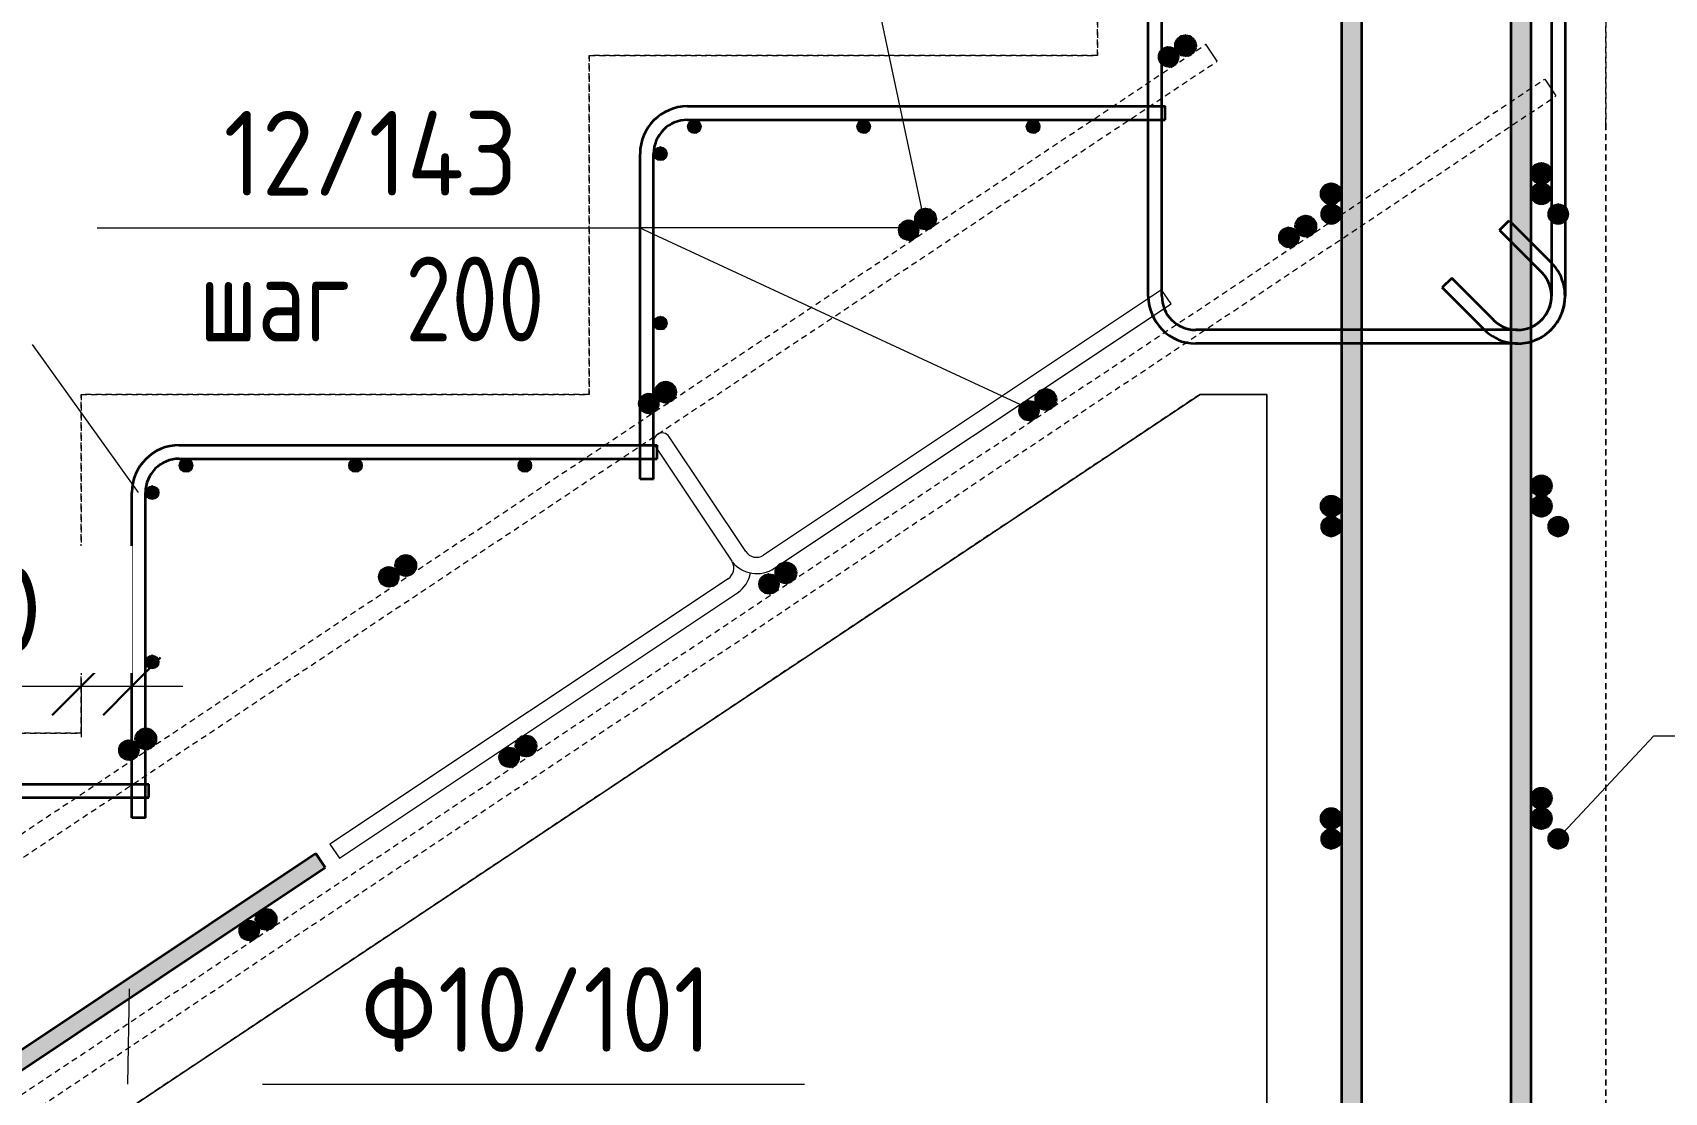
# Model space of a CAD drawing. Header units: millimetres. Extents: x 38156 to 72532, y -3741 to 33881.
# Drawn here: x 51622 to 52585, y -2082 to -1457 of the extents above; entities that cross this region are included whole.
import ezdxf

# ---------------------------------------------------------------- set-up
doc = ezdxf.new("R2010")
doc.units = ezdxf.units.MM
doc.linetypes.add('01 Штриховая _4 мм_', pattern=[6, 3.5, -2.5])
for name, color, linetype, lineweight in [('AA_Dim', 7, 'Continuous', 9), ('AA_Dim-20', 7, 'Continuous', 9), ('AA_Linii', 7, 'Continuous', 9), ('AA_Oformlenie', 7, 'Continuous', 9), ('AA_Vinoska', 7, 'Continuous', 9), ('AF_Element', 7, 'Continuous', 20), ('AF_Element_Опалубка', 253, 'Continuous', 20), ('AF_Perekritie', 7, 'Continuous', 20), ('AF_Perekritie_Опалубка', 253, 'Continuous', 20), ('AF_Stena_Опалубка', 253, 'Continuous', 20), ('KR_Armatura', 7, 'Continuous', 20), ('KR_Armatura_Tonkie', 7, 'Continuous', 20)]:
    doc.layers.add(name, color=color, linetype=linetype, lineweight=lineweight)
doc.styles.add('ISOCPEUR_2', font='isocpeur.ttf', dxfattribs={"width": 0.9, "height": 50})
doc.styles.add('ISOCPEUR_3', font='isocpeur.ttf', dxfattribs={"width": 0.8, "height": 50})
doc.dimstyles.new('01_Точн_3_знака__непрозр__З_С_', dxfattribs={"dimscale": 304.8, "dimtxt": 49.799059, "dimasz": 0.111549, "dimexe": 0.098425, "dimexo": 0.065617, "dimgap": 0.016404, "dimtad": 1, "dimdec": 3, "dimrnd": 0.001, "dimdsep": 46, "dimtxsty": 'ISOCPEUR_2', "dimblk1": 'OBLIQUE', "dimblk2": 'OBLIQUE', "dimsah": 1, "dimcen": 0.09, "dimdle": 0.098425, "dimazin": 0, "dimtfac": 1, "dimtdec": 4, "dimtix": 1, "dimtmove": 1, "dimatfit": 3, "dimfxl": 1, "dimtvp": 1, "dimtfill": 1, "dimtolj": 1, "dimtzin": 0, "dimlwd": 18, "dimlwe": 18, "dimarcsym": 2})

# ---------------------------------------------------------------- blocks, each defined once
blk = doc.blocks.new('Лестница - Лестница-3665204-Разрез 1 Арм')
at = {"layer": 'AF_Perekritie', "linetype": '01 Штриховая _4 мм_'}
for p, q in [((44340.06, -1470), (44340.06, -1270)), ((44340.06, -1270), (44340.06, -1470)), ((44640.06, -1270), (44640.06, -1510.37)), ((44640.06, -1510.37), (44640.06, -1270)), ((44040.06, -1670), (44040.06, -1470)), ((44040.06, -1470), (44340.06, -1470)), ((44340.06, -1470), (44040.06, -1470)), ((44040.06, -1470), (44040.06, -1670)), ((44400.62, -1670), (42840.06, -2710.37)), ((42840.06, -2710.37), (44400.62, -1670)), ((43740.06, -1870), (43740.06, -1670)), ((43740.06, -1670), (44040.06, -1670)), ((44040.06, -1670), (43740.06, -1670)), ((43740.06, -1670), (43740.06, -1870)), ((44440.06, -1670), (44400.62, -1670)), ((44400.62, -1670), (44440.06, -1670)), ((43440.06, -1870), (43740.06, -1870)), ((43740.06, -1870), (43440.06, -1870))]:
    blk.add_line(p, q, dxfattribs=at)
blk = doc.blocks.new('351_Ряд стержней П переменный шаг _НесАрм_РабПлоск_ - Тип 1-3779410-Разрез 1 Арм')
at = {"layer": 'KR_Armatura_Tonkie', "lineweight": 35}
h = blk.add_hatch(color=256, dxfattribs=at)
h.paths.add_polyline_path([(44484.06, -2914), (44496.06, -2914), (44495.86, -2772.01), (44484.06, -2772.24), (44484.06, -2908.59)])
h.paths.add_polyline_path([(44484.95, -2763.99), (44496.06, -2763.76), (44495.86, -1308), (44484.06, -1308), (44484.27, -2763.99), (44484.87, -2763.99)])
h = blk.add_hatch(color=256, dxfattribs=at)
h.paths.add_polyline_path([(44585.91, -2914), (44590.05, -2913.89), (44590.05, -2804), (44588.62, -2794.91), (44585.76, -2788.01), (44584.06, -2785.79), (44584.27, -2914), (44585.82, -2914)])
h.paths.add_polyline_path([(44596.06, -2792.07), (44595.86, -1308), (44584.06, -1308), (44584.27, -2774.1), (44586.39, -2775.75), (44592.71, -2783.99), (44595.87, -2791.62)])
for p, q in [((44484.06, -1308), (44484.06, -2914)), ((44484.06, -1308), (44484.06, -2914)), ((44484.06, -1308), (44484.06, -2914)), ((44496.06, -2914), (44496.06, -1308)), ((44496.06, -2914), (44496.06, -1308)), ((44496.06, -2914), (44496.06, -1308)), ((44584.06, -1308), (44584.06, -2914)), ((44584.06, -1308), (44584.06, -2914)), ((44584.06, -1308), (44584.06, -2914)), ((44596.06, -2914), (44596.06, -1308)), ((44596.06, -2914), (44596.06, -1308)), ((44596.06, -2914), (44596.06, -1308))]:
    blk.add_line(p, q, dxfattribs=at)
blk = doc.blocks.new('Песок ср крупн - Песок ср крупн-3745068-Разрез 1 Арм')
at = {"layer": 'AF_Element'}
for p, q in [((42840.06, -2710.37), (44400.62, -1670)), ((44400.62, -1670), (42840.06, -2710.37)), ((44400.62, -1670), (44440.06, -1670)), ((44440.06, -1670), (44400.62, -1670)), ((44440.06, -1670), (44440.06, -2720)), ((44440.06, -2720), (44440.06, -1670))]:
    blk.add_line(p, q, dxfattribs=at)
blk = doc.blocks.new('261_Лягушка _НесАрм_РабПлоск_ - 10 А240-3758482-Разрез 1 Арм')
at = {"layer": 'KR_Armatura_Tonkie', "lineweight": 35}
for points in [[(43649.17, -2106.06), (43884.13, -1949.22), (43878.68, -1941.04), (43643.72, -2097.88), (43649.08, -2105.92)], [(43586.63, -2043.8), (43594.95, -2038.25), (43587.16, -2026.87), (43585.29, -2025.88), (43584.83, -2025.72), (43583.54, -2025.63), (43581.48, -2026.27), (43580.9, -2026.62), (43579.98, -2027.5), (43579.11, -2029.18), (43578.92, -2030.24), (43578.96, -2031.38), (43579.33, -2032.64), (43579.7, -2033.4), (43586.57, -2043.7)], [(43624.91, -2101.21), (43633.23, -2095.66), (43594.81, -2038.34), (43586.63, -2043.8), (43624.84, -2101.11)], [(43642.86, -2108.67), (43649.08, -2105.92), (43643.63, -2097.74), (43638, -2098.86), (43633.08, -2095.76), (43625.05, -2101.35), (43630.14, -2106.21), (43636.03, -2108.66), (43642.27, -2108.67)], [(43628.37, -2119.93), (43633.21, -2115.11), (43635.83, -2108.57), (43629.73, -2106.04), (43624.91, -2101.21), (43626.02, -2106.84), (43622.92, -2111.75), (43628.28, -2119.79)], [(43393.32, -2276.63), (43628.28, -2119.79), (43622.83, -2111.61), (43387.87, -2268.45), (43393.22, -2276.49)]]:
    blk.add_hatch(color=256, dxfattribs=at).paths.add_polyline_path(points)
for p, q in [((43878.68, -1941.04), (43643.63, -2097.74)), ((43884.23, -1949.36), (43878.68, -1941.04)), ((43878.68, -1941.04), (43884.23, -1949.36)), ((43649.17, -2106.06), (43884.23, -1949.36)), ((43633.23, -2095.66), (43594.95, -2038.25)), ((43633.23, -2095.66), (43594.95, -2038.25)), ((43586.63, -2043.8), (43624.91, -2101.21)), ((43586.63, -2043.8), (43624.91, -2101.21)), ((43622.83, -2111.61), (43387.77, -2268.31)), ((43393.32, -2276.63), (43628.37, -2119.93)), ((43387.77, -2268.31), (43393.32, -2276.63)), ((43393.32, -2276.63), (43387.77, -2268.31))]:
    blk.add_line(p, q, dxfattribs=at)
at = {"layer": 'KR_Armatura_Tonkie', "lineweight": 35, "flags": 128}
for points in [[(43579.7, -2033.4), (43579.08, -2029.14), (43582, -2025.98), (43586.3, -2026.26), (43588.02, -2027.85)], [(43588.02, -2027.85), (43588.63, -2032.11), (43585.71, -2035.27), (43581.42, -2034.99), (43579.7, -2033.4)], [(43594.95, -2038.25), (43591.25, -2032.7), (43588.7, -2028.87), (43588.02, -2027.85)], [(43588.02, -2027.85), (43589.09, -2029.45), (43591.96, -2033.77), (43594.95, -2038.25)], [(43579.7, -2033.4), (43580.77, -2035), (43583.64, -2039.31), (43586.63, -2043.8)], [(43586.63, -2043.8), (43582.93, -2038.25), (43580.38, -2034.41), (43579.7, -2033.4)], [(43628.37, -2119.93), (43633.96, -2113.87), (43636.16, -2105.93), (43634.47, -2097.86), (43633.23, -2095.66)], [(43643.63, -2097.74), (43638.43, -2098.93), (43633.76, -2096.37), (43633.23, -2095.66)], [(43624.91, -2101.21), (43626.09, -2106.4), (43623.53, -2111.07), (43622.83, -2111.61)], [(43624.91, -2101.21), (43630.96, -2106.8), (43638.91, -2108.99), (43646.98, -2107.31), (43649.17, -2106.06)]]:
    blk.add_lwpolyline(points, dxfattribs=at)
blk = doc.blocks.new('ЭУ_Лягушка вид_1 - 10мм-3768376-Разрез 1 Арм')
at = {"layer": 'AA_Oformlenie'}
for p, q in [((44377.91, -1608.22), (44142.86, -1764.92)), ((44383.46, -1616.54), (44377.91, -1608.22)), ((44148.4, -1773.24), (44383.46, -1616.54)), ((44132.46, -1762.84), (44087.25, -1695.03)), ((44078.93, -1700.58), (44124.14, -1768.39)), ((44122.06, -1778.79), (43887, -1935.49)), ((43892.55, -1943.81), (44127.6, -1787.11)), ((43887, -1935.49), (43892.55, -1943.81))]:
    blk.add_line(p, q, dxfattribs=at)
for centre, radius, start, end in [((44083.09, -1697.8), 5, 33.69007, 213.69007), ((44117.9, -1772.55), 7.5, 303.69007, 29.78866), ((44138.95, -1757.09), 18.69, 218.90489, 303.69007), ((44138.7, -1758.68), 7.5, 213.69007, 303.69007), ((44117.9, -1772.55), 17.5, 303.69007, 350.66562)]:
    blk.add_arc(centre, radius, start, end, dxfattribs=at)
blk = doc.blocks.new('042_М_Арматуры - Диам длина поз _ Комментарий-2260297-Разрез 1 Арм')
at = {"layer": 'AA_Vinoska'}
blk.add_line((38724.46, -948.06), (39044.46, -948.06), dxfattribs=at)
blk = doc.blocks.new('DIMBLOCK8-Разрез 1 Арм')
at = {"layer": 'AA_Dim-20', "lineweight": 30}
for p, q in [((51650.14, -1842.29), (51667.14, -1825.29)), ((51680.14, -1842.29), (51697.14, -1825.29)), ((51650.14, -1842.29), (51633.14, -1859.29)), ((51680.14, -1842.29), (51663.14, -1859.29))]:
    blk.add_line(p, q, dxfattribs=at)
at = {"layer": 'AA_Dim-20', "lineweight": 18}
for p, q in [((51650.14, -1838.25), (51650.14, -1872.29)), ((51650.14, -1842.29), (51650.14, -1838.25)), ((51680.14, -1838.25), (51680.14, -1872.29)), ((51680.14, -1842.29), (51680.14, -1838.25)), ((51459.86, -1842.29), (51653.2, -1842.29)), ((51620.14, -1842.29), (51710.14, -1842.29)), ((51653.2, -1842.29), (51665.14, -1842.29))]:
    blk.add_line(p, q, dxfattribs=at)
at = {"layer": 'AA_Dim-20', "color": 0, "lineweight": 18, "insert": (51459.86, -1771.96), "char_height": 50, "width": 208.0068, "attachment_point": 1, "line_spacing_factor": 1.149209, "style": 'ISOCPEUR_2', "bg_fill": 3, "box_fill_scale": 1.25, "bg_fill_color": 256, "bg_fill_true_color": 13158600, "bg_fill_transparency": 0}
blk.add_mtext('з.с. 30', dxfattribs=at)
blk = doc.blocks.new('_Oblique')
at = {"color": 0, "linetype": 'ByBlock', "lineweight": -2}
blk.add_line((-0.5, -0.5), (0.5, 0.5), dxfattribs=at)

msp = doc.modelspace()

# ---------------------------------------------------------------- hatches: boundary and pattern name
at = {"layer": 'KR_Armatura'}
h = msp.add_hatch(color=256, dxfattribs=at)
edge = h.paths.add_edge_path()
edge.add_arc((52292.1152, -1470.8579), 6, 0, 360)
for points in [[(52292.5013, -1476.8455), (52297.4936, -1473.5173), (52297.1075, -1467.5297), (52291.729, -1464.8703), (52286.7367, -1468.1985), (52287.1229, -1474.1861)], [(52013.3715, -1515.8042), (52016.1354, -1512), (52013.3715, -1508.1958), (52008.8993, -1509.6489), (52008.8993, -1514.3511)], [(52113.3715, -1515.8042), (52116.1354, -1512), (52113.3715, -1508.1958), (52108.8993, -1509.6489), (52108.8993, -1514.3511)], [(52213.3715, -1515.8042), (52216.1354, -1512), (52213.3715, -1508.1958), (52208.8993, -1509.6489), (52208.8993, -1514.3511)], [(51989.7843, -1531.2361), (51994.4865, -1531.2361), (51995.9396, -1526.7639), (51992.1354, -1524), (51988.3312, -1526.7639)], [(52388.1354, -1569.6029), (52393.3316, -1566.6029), (52393.3316, -1560.6029), (52388.1354, -1557.6029), (52382.9393, -1560.6029), (52382.9393, -1566.6029), (52383.2407, -1566.777)], [(52522.1354, -1569.6029), (52527.3316, -1566.6029), (52527.3316, -1560.6029), (52522.1354, -1557.6029), (52516.9393, -1560.6029), (52516.9393, -1566.6029)], [(52139.0712, -1579.1322), (52144.0636, -1575.804), (52143.6774, -1569.8164), (52138.2989, -1567.1571), (52133.3066, -1570.4853), (52133.6928, -1576.4728)], [(52363.5029, -1583.3479), (52368.4953, -1580.0197), (52368.1091, -1574.0321), (52362.7306, -1571.3728), (52357.7383, -1574.701), (52358.1245, -1580.6885)], [(51989.7843, -1631.2361), (51994.4865, -1631.2361), (51995.9396, -1626.7639), (51992.1354, -1624), (51988.3312, -1626.7639)], [(51985.6412, -1681.4189), (51990.6335, -1678.0907), (51990.2473, -1672.1031), (51984.8689, -1669.4438), (51979.8766, -1672.772), (51980.2627, -1678.7595)], [(52210.0729, -1685.6346), (52215.0652, -1682.3064), (52214.679, -1676.3189), (52209.3006, -1673.6595), (52204.3083, -1676.9877), (52204.6944, -1682.9753)], [(51713.3715, -1715.8042), (51716.1354, -1712), (51713.3715, -1708.1958), (51708.8993, -1709.6489), (51708.8993, -1714.3511)], [(51813.3715, -1715.8042), (51816.1354, -1712), (51813.3715, -1708.1958), (51808.8993, -1709.6489), (51808.8993, -1714.3511)], [(51913.3715, -1715.8042), (51916.1354, -1712), (51913.3715, -1708.1958), (51908.8993, -1709.6489), (51908.8993, -1714.3511)], [(51689.7843, -1731.2361), (51694.4865, -1731.2361), (51695.9396, -1726.7639), (51692.1354, -1724), (51688.3312, -1726.7639)], [(52388.1354, -1754.0024), (52393.3316, -1751.0024), (52393.3316, -1745.0024), (52388.1354, -1742.0024), (52382.9393, -1745.0024), (52382.9393, -1751.0024), (52383.2407, -1751.1765)], [(52522.1354, -1754.0024), (52527.3316, -1751.0024), (52527.3316, -1745.0024), (52522.1354, -1742.0024), (52516.9393, -1745.0024), (52516.9393, -1751.0024)], [(51832.2111, -1783.7056), (51837.2034, -1780.3774), (51836.8172, -1774.3899), (51831.4388, -1771.7305), (51826.4465, -1775.0587), (51826.8326, -1781.0463)], [(52056.6428, -1787.9213), (52061.6351, -1784.5931), (52061.2489, -1778.6056), (52055.8705, -1775.9462), (52050.8782, -1779.2744), (52051.2643, -1785.262)], [(51689.7843, -1831.2361), (51694.4865, -1831.2361), (51695.9396, -1826.7639), (51692.1354, -1824), (51688.3312, -1826.7639)], [(51678.781, -1885.9923), (51683.7733, -1882.6641), (51683.3872, -1876.6766), (51678.0087, -1874.0172), (51673.0164, -1877.3454), (51673.4026, -1883.333)], [(51903.2127, -1890.2081), (51908.205, -1886.8799), (51907.8189, -1880.8923), (51902.4404, -1878.2329), (51897.4481, -1881.5611), (51897.8343, -1887.5487)], [(52388.1354, -1938.402), (52393.3316, -1935.402), (52393.3316, -1929.402), (52388.1354, -1926.402), (52382.9393, -1929.402), (52382.9393, -1935.402), (52383.2407, -1935.576)], [(52522.1354, -1938.402), (52527.3316, -1935.402), (52527.3316, -1929.402), (52522.1354, -1926.402), (52516.9393, -1929.402), (52516.9393, -1935.402)], [(51749.7827, -1992.4948), (51754.775, -1989.1666), (51754.3888, -1983.179), (51749.0103, -1980.5196), (51744.018, -1983.8478), (51744.4042, -1989.8354)]]:
    msp.add_hatch(color=256, dxfattribs=at).paths.add_polyline_path(points)
h = msp.add_hatch(color=256, dxfattribs=at)
edge = h.paths.add_edge_path()
edge.add_arc((52012.1354, -1512), 4, 0, 360)
h = msp.add_hatch(color=256, dxfattribs=at)
edge = h.paths.add_edge_path()
edge.add_arc((52112.1354, -1512), 4, 0, 360)
h = msp.add_hatch(color=256, dxfattribs=at)
edge = h.paths.add_edge_path()
edge.add_arc((52212.1354, -1512), 4, 0, 360)
h = msp.add_hatch(color=256, dxfattribs=at)
edge = h.paths.add_edge_path()
edge.add_arc((51992.1354, -1528), 4, 0, 360)
h = msp.add_hatch(color=256, dxfattribs=at)
edge = h.paths.add_edge_path()
edge.add_arc((52388.1354, -1563.6029), 6, 0, 360)
h = msp.add_hatch(color=256, dxfattribs=at)
edge = h.paths.add_edge_path()
edge.add_arc((52522.1354, -1563.6029), 6, 0, 360)
h = msp.add_hatch(color=256, dxfattribs=at)
edge = h.paths.add_edge_path()
edge.add_arc((52138.6851, -1573.1446), 6, 0, 360)
h = msp.add_hatch(color=256, dxfattribs=at)
edge = h.paths.add_edge_path()
edge.add_arc((52363.1168, -1577.3603), 6, 0, 360)
h = msp.add_hatch(color=256, dxfattribs=at)
edge = h.paths.add_edge_path()
edge.add_arc((51992.1354, -1628), 4, 0, 360)
h = msp.add_hatch(color=256, dxfattribs=at)
edge = h.paths.add_edge_path()
edge.add_arc((51985.255, -1675.4313), 6, 0, 360)
h = msp.add_hatch(color=256, dxfattribs=at)
edge = h.paths.add_edge_path()
edge.add_arc((52209.6867, -1679.6471), 6, 0, 360)
h = msp.add_hatch(color=256, dxfattribs=at)
edge = h.paths.add_edge_path()
edge.add_arc((51712.1354, -1712), 4, 0, 360)
h = msp.add_hatch(color=256, dxfattribs=at)
edge = h.paths.add_edge_path()
edge.add_arc((51812.1354, -1712), 4, 0, 360)
h = msp.add_hatch(color=256, dxfattribs=at)
edge = h.paths.add_edge_path()
edge.add_arc((51912.1354, -1712), 4, 0, 360)
h = msp.add_hatch(color=256, dxfattribs=at)
edge = h.paths.add_edge_path()
edge.add_arc((51692.1354, -1728), 4, 0, 360)
h = msp.add_hatch(color=256, dxfattribs=at)
edge = h.paths.add_edge_path()
edge.add_arc((52388.1354, -1748.0024), 6, 0, 360)
h = msp.add_hatch(color=256, dxfattribs=at)
edge = h.paths.add_edge_path()
edge.add_arc((52522.1354, -1748.0024), 6, 0, 360)
h = msp.add_hatch(color=256, dxfattribs=at)
edge = h.paths.add_edge_path()
edge.add_arc((51831.8249, -1777.7181), 6, 0, 360)
h = msp.add_hatch(color=256, dxfattribs=at)
edge = h.paths.add_edge_path()
edge.add_arc((52056.2566, -1781.9338), 6, 0, 360)
h = msp.add_hatch(color=256, dxfattribs=at)
edge = h.paths.add_edge_path()
edge.add_arc((51692.1354, -1828), 4, 0, 360)
h = msp.add_hatch(color=256, dxfattribs=at)
edge = h.paths.add_edge_path()
edge.add_arc((51678.3949, -1880.0048), 6, 0, 360)
h = msp.add_hatch(color=256, dxfattribs=at)
edge = h.paths.add_edge_path()
edge.add_arc((51902.8266, -1884.2205), 6, 0, 360)
h = msp.add_hatch(color=256, dxfattribs=at)
edge = h.paths.add_edge_path()
edge.add_arc((52388.1354, -1932.402), 6, 0, 360)
h = msp.add_hatch(color=256, dxfattribs=at)
edge = h.paths.add_edge_path()
edge.add_arc((52522.1354, -1932.402), 6, 0, 360)
h = msp.add_hatch(color=256, dxfattribs=at)
edge = h.paths.add_edge_path()
edge.add_arc((51749.3965, -1986.5072), 6, 0, 360)
at = {"layer": 'KR_Armatura_Tonkie', "lineweight": 35}
h = msp.add_hatch(color=256, dxfattribs=at)
edge = h.paths.add_edge_path()
edge.add_arc((52302.0998, -1464.2015), 6, 0, 360)
for points in [[(52302.4859, -1470.1891), (52307.4782, -1466.8609), (52307.0921, -1460.8733), (52301.7136, -1458.2139), (52296.7213, -1461.5421), (52297.1075, -1467.5297)], [(52512.1354, -1545.6), (52517.3316, -1542.6), (52517.3316, -1536.6), (52512.1354, -1533.6), (52506.9393, -1536.6), (52506.9393, -1542.6), (52508.5053, -1543.5042)], [(52388.1354, -1557.6), (52393.3316, -1554.6), (52393.3316, -1548.6), (52388.1354, -1545.6), (52382.9393, -1548.6), (52382.9393, -1554.6), (52383.2407, -1554.774)], [(52512.1354, -1557.6), (52517.3316, -1554.6), (52517.3316, -1548.6), (52512.1354, -1545.6), (52506.9393, -1548.6), (52506.9393, -1554.6), (52508.5053, -1555.5042)], [(52149.0559, -1572.4758), (52154.0482, -1569.1476), (52153.662, -1563.16), (52148.2835, -1560.5007), (52143.2912, -1563.8289), (52143.6774, -1569.8164)], [(52373.4876, -1576.6915), (52378.4799, -1573.3633), (52378.0937, -1567.3757), (52372.7152, -1564.7164), (52367.7229, -1568.0446), (52368.1091, -1574.0321)], [(51995.6258, -1674.7625), (52000.6181, -1671.4343), (52000.2319, -1665.4467), (51994.8535, -1662.7874), (51989.8612, -1666.1156), (51990.2473, -1672.1031)], [(52220.0575, -1678.9782), (52225.0498, -1675.65), (52224.6636, -1669.6625), (52219.2852, -1667.0031), (52214.2929, -1670.3313), (52214.679, -1676.3189)], [(52512.1354, -1730), (52517.3316, -1727), (52517.3316, -1721), (52512.1354, -1718), (52506.9393, -1721), (52506.9393, -1727), (52508.5053, -1727.9042)], [(52388.1354, -1742), (52393.3316, -1739), (52393.3316, -1733), (52388.1354, -1730), (52382.9393, -1733), (52382.9393, -1739), (52383.2407, -1739.174)], [(52512.1354, -1742), (52517.3316, -1739), (52517.3316, -1733), (52512.1354, -1730), (52506.9393, -1733), (52506.9393, -1739), (52508.5053, -1739.9042)], [(51842.1957, -1777.0492), (51847.188, -1773.721), (51846.8019, -1767.7334), (51841.4234, -1765.0741), (51836.4311, -1768.4023), (51836.8172, -1774.3899)], [(52066.6274, -1781.2649), (52071.6197, -1777.9367), (52071.2335, -1771.9492), (52065.8551, -1769.2898), (52060.8628, -1772.618), (52061.2489, -1778.6056)], [(51688.7656, -1879.3359), (51693.7579, -1876.0077), (51693.3718, -1870.0202), (51687.9933, -1867.3608), (51683.001, -1870.689), (51683.3872, -1876.6766)], [(51913.1973, -1883.5516), (51918.1896, -1880.2234), (51917.8035, -1874.2359), (51912.425, -1871.5765), (51907.4327, -1874.9047), (51907.8189, -1880.8923)], [(52512.1354, -1914.4), (52517.3316, -1911.4), (52517.3316, -1905.4), (52512.1354, -1902.4), (52506.9393, -1905.4), (52506.9393, -1911.4), (52508.5053, -1912.3042)], [(52388.1354, -1926.4), (52393.3316, -1923.4), (52393.3316, -1917.4), (52388.1354, -1914.4), (52382.9393, -1917.4), (52382.9393, -1923.4), (52383.2407, -1923.574)], [(52512.1354, -1926.4), (52517.3316, -1923.4), (52517.3316, -1917.4), (52512.1354, -1914.4), (52506.9393, -1917.4), (52506.9393, -1923.4), (52508.5053, -1924.3042)], [(51759.7673, -1985.8384), (51764.7596, -1982.5102), (51764.3734, -1976.5226), (51758.9949, -1973.8632), (51754.0026, -1977.1914), (51754.3888, -1983.179)]]:
    msp.add_hatch(color=256, dxfattribs=at).paths.add_polyline_path(points)
h = msp.add_hatch(color=256, dxfattribs=at)
edge = h.paths.add_edge_path()
edge.add_arc((52512.1354, -1539.6), 6, 0, 360)
h = msp.add_hatch(color=256, dxfattribs=at)
edge = h.paths.add_edge_path()
edge.add_arc((52388.1354, -1551.6), 6, 0, 360)
h = msp.add_hatch(color=256, dxfattribs=at)
edge = h.paths.add_edge_path()
edge.add_arc((52512.1354, -1551.6), 6, 0, 360)
h = msp.add_hatch(color=256, dxfattribs=at)
edge = h.paths.add_edge_path()
edge.add_arc((52148.6697, -1566.4882), 6, 0, 360)
h = msp.add_hatch(color=256, dxfattribs=at)
edge = h.paths.add_edge_path()
edge.add_arc((52373.1014, -1570.7039), 6, 0, 360)
h = msp.add_hatch(color=256, dxfattribs=at)
edge = h.paths.add_edge_path()
edge.add_arc((51995.2396, -1668.7749), 6, 0, 360)
h = msp.add_hatch(color=256, dxfattribs=at)
edge = h.paths.add_edge_path()
edge.add_arc((52219.6713, -1672.9907), 6, 0, 360)
h = msp.add_hatch(color=256, dxfattribs=at)
edge = h.paths.add_edge_path()
edge.add_arc((52512.1354, -1724), 6, 0, 360)
h = msp.add_hatch(color=256, dxfattribs=at)
edge = h.paths.add_edge_path()
edge.add_arc((52388.1354, -1736), 6, 0, 360)
h = msp.add_hatch(color=256, dxfattribs=at)
edge = h.paths.add_edge_path()
edge.add_arc((52512.1354, -1736), 6, 0, 360)
h = msp.add_hatch(color=256, dxfattribs=at)
edge = h.paths.add_edge_path()
edge.add_arc((51841.8095, -1771.0617), 6, 0, 360)
h = msp.add_hatch(color=256, dxfattribs=at)
edge = h.paths.add_edge_path()
edge.add_arc((52066.2412, -1775.2774), 6, 0, 360)
h = msp.add_hatch(color=256, dxfattribs=at)
edge = h.paths.add_edge_path()
edge.add_arc((51688.3795, -1873.3484), 6, 0, 360)
h = msp.add_hatch(color=256, dxfattribs=at)
edge = h.paths.add_edge_path()
edge.add_arc((51912.8112, -1877.5641), 6, 0, 360)
h = msp.add_hatch(color=256, dxfattribs=at)
edge = h.paths.add_edge_path()
edge.add_arc((52512.1354, -1908.4), 6, 0, 360)
h = msp.add_hatch(color=256, dxfattribs=at)
edge = h.paths.add_edge_path()
edge.add_arc((52388.1354, -1920.4), 6, 0, 360)
h = msp.add_hatch(color=256, dxfattribs=at)
edge = h.paths.add_edge_path()
edge.add_arc((52512.1354, -1920.4), 6, 0, 360)
h = msp.add_hatch(color=256, dxfattribs=at)
edge = h.paths.add_edge_path()
edge.add_arc((51759.3811, -1979.8508), 6, 0, 360)

# ---------------------------------------------------------------- linework, layer by layer
at = {"layer": 'AA_Linii', "linetype": '01 Штриховая _4 мм_', "lineweight": 20}
for p, q in [((50526.197, -2655.3478), (52314.1067, -1463.408)), ((50532.8534, -2665.3324), (52320.7631, -1473.3926)), ((50726.197, -2675.8513), (52514.1067, -1483.9115)), ((50732.8534, -2685.8359), (52520.7631, -1493.8961))]:
    msp.add_line(p, q, dxfattribs=at)
at = {"layer": 'AA_Linii', "lineweight": 20}
for p, q in [((52320.7631, -1473.3926), (52314.1067, -1463.408)), ((52514.1067, -1483.9115), (52520.7631, -1493.8961))]:
    msp.add_line(p, q, dxfattribs=at)
at = {"layer": 'AA_Vinoska'}
for p, q in [((52147.9025, -1566.9626), (52103.8973, -1360.6159)), ((52210.3758, -1678.7437), (51979.7592, -1571.8172)), ((52139.3614, -1571.8172), (51979.7592, -1571.8172)), ((51684.1354, -1728), (51621.5785, -1640.5372)), ((52522.1354, -1932.0156), (52578.5004, -1871.5073)), ((51678.4888, -2020.9152), (51677.5285, -2077.1726))]:
    msp.add_line(p, q, dxfattribs=at)
at = {"layer": 'AF_Stena_Опалубка', "linetype": '01 Штриховая _4 мм_'}
for p, q in [((52550.1354, -1510.3701), (52550.1354, -2720)), ((52550.1354, -2720), (52550.1354, -1510.3701)), ((52350.1354, -2720), (52350.1354, -1670)), ((52350.1354, -1670), (52350.1354, -2720))]:
    msp.add_line(p, q, dxfattribs=at)
at = {"layer": 'KR_Armatura'}
for p, q in [((52291.729, -1464.8703), (52286.7367, -1468.1985)), ((52286.7367, -1468.1985), (52287.1229, -1474.1861)), ((52297.1075, -1467.5297), (52291.729, -1464.8703)), ((52292.5013, -1476.8455), (52297.4936, -1473.5173)), ((52297.4936, -1473.5173), (52297.1075, -1467.5297)), ((52287.1229, -1474.1861), (52292.5013, -1476.8455)), ((52013.3715, -1508.1958), (52008.8993, -1509.6489)), ((52008.8993, -1509.6489), (52008.8993, -1514.3511)), ((52016.1354, -1512), (52013.3715, -1508.1958)), ((52013.3715, -1515.8042), (52016.1354, -1512)), ((52113.3715, -1508.1958), (52108.8993, -1509.6489)), ((52108.8993, -1509.6489), (52108.8993, -1514.3511)), ((52116.1354, -1512), (52113.3715, -1508.1958)), ((52113.3715, -1515.8042), (52116.1354, -1512)), ((52213.3715, -1508.1958), (52208.8993, -1509.6489)), ((52208.8993, -1509.6489), (52208.8993, -1514.3511)), ((52216.1354, -1512), (52213.3715, -1508.1958)), ((52213.3715, -1515.8042), (52216.1354, -1512)), ((52008.8993, -1514.3511), (52013.3715, -1515.8042)), ((52108.8993, -1514.3511), (52113.3715, -1515.8042)), ((52208.8993, -1514.3511), (52213.3715, -1515.8042)), ((51992.1354, -1524), (51988.3312, -1526.7639)), ((51988.3312, -1526.7639), (51989.7843, -1531.2361)), ((51989.7843, -1531.2361), (51994.4865, -1531.2361)), ((51995.9396, -1526.7639), (51992.1354, -1524)), ((51994.4865, -1531.2361), (51995.9396, -1526.7639)), ((52388.1354, -1557.6029), (52382.9393, -1560.6029)), ((52393.3316, -1560.6029), (52388.1354, -1557.6029)), ((52522.1354, -1557.6029), (52516.9393, -1560.6029)), ((52527.3316, -1560.6029), (52522.1354, -1557.6029)), ((52138.2989, -1567.1571), (52133.3066, -1570.4853)), ((52143.6774, -1569.8164), (52138.2989, -1567.1571)), ((52144.0636, -1575.804), (52143.6774, -1569.8164)), ((52382.9393, -1560.6029), (52382.9393, -1566.6029)), ((52382.9393, -1566.6029), (52383.2407, -1566.777)), ((52383.2407, -1566.777), (52388.1354, -1569.6029)), ((52388.1354, -1569.6029), (52393.3316, -1566.6029)), ((52393.3316, -1566.6029), (52393.3316, -1560.6029)), ((52516.9393, -1560.6029), (52516.9393, -1566.6029)), ((52516.9393, -1566.6029), (52522.1354, -1569.6029)), ((52522.1354, -1569.6029), (52527.3316, -1566.6029)), ((52527.3316, -1566.6029), (52527.3316, -1560.6029)), ((52133.3066, -1570.4853), (52133.6928, -1576.4728)), ((52133.6928, -1576.4728), (52139.0712, -1579.1322)), ((52139.0712, -1579.1322), (52144.0636, -1575.804)), ((52362.7306, -1571.3728), (52357.7383, -1574.701)), ((52357.7383, -1574.701), (52358.1245, -1580.6885)), ((52368.1091, -1574.0321), (52362.7306, -1571.3728)), ((52368.4953, -1580.0197), (52368.1091, -1574.0321)), ((52358.1245, -1580.6885), (52363.5029, -1583.3479)), ((52363.5029, -1583.3479), (52368.4953, -1580.0197)), ((51992.1354, -1624), (51988.3312, -1626.7639)), ((51988.3312, -1626.7639), (51989.7843, -1631.2361)), ((51995.9396, -1626.7639), (51992.1354, -1624)), ((51994.4865, -1631.2361), (51995.9396, -1626.7639)), ((51989.7843, -1631.2361), (51994.4865, -1631.2361)), ((51984.8689, -1669.4438), (51979.8766, -1672.772)), ((51979.8766, -1672.772), (51980.2627, -1678.7595)), ((51990.2473, -1672.1031), (51984.8689, -1669.4438)), ((51990.6335, -1678.0907), (51990.2473, -1672.1031)), ((52209.3006, -1673.6595), (52204.3083, -1676.9877)), ((52214.679, -1676.3189), (52209.3006, -1673.6595)), ((51980.2627, -1678.7595), (51985.6412, -1681.4189)), ((51985.6412, -1681.4189), (51990.6335, -1678.0907)), ((52204.3083, -1676.9877), (52204.6944, -1682.9753)), ((52204.6944, -1682.9753), (52210.0729, -1685.6346)), ((52210.0729, -1685.6346), (52215.0652, -1682.3064)), ((52215.0652, -1682.3064), (52214.679, -1676.3189)), ((51713.3715, -1708.1958), (51708.8993, -1709.6489)), ((51708.8993, -1709.6489), (51708.8993, -1714.3511)), ((51708.8993, -1714.3511), (51713.3715, -1715.8042)), ((51716.1354, -1712), (51713.3715, -1708.1958)), ((51713.3715, -1715.8042), (51716.1354, -1712)), ((51813.3715, -1708.1958), (51808.8993, -1709.6489)), ((51808.8993, -1709.6489), (51808.8993, -1714.3511)), ((51808.8993, -1714.3511), (51813.3715, -1715.8042)), ((51816.1354, -1712), (51813.3715, -1708.1958)), ((51813.3715, -1715.8042), (51816.1354, -1712)), ((51913.3715, -1708.1958), (51908.8993, -1709.6489)), ((51908.8993, -1709.6489), (51908.8993, -1714.3511)), ((51908.8993, -1714.3511), (51913.3715, -1715.8042)), ((51916.1354, -1712), (51913.3715, -1708.1958)), ((51913.3715, -1715.8042), (51916.1354, -1712)), ((51692.1354, -1724), (51688.3312, -1726.7639)), ((51695.9396, -1726.7639), (51692.1354, -1724)), ((51688.3312, -1726.7639), (51689.7843, -1731.2361)), ((51689.7843, -1731.2361), (51694.4865, -1731.2361)), ((51694.4865, -1731.2361), (51695.9396, -1726.7639)), ((52388.1354, -1742.0024), (52382.9393, -1745.0024)), ((52393.3316, -1745.0024), (52388.1354, -1742.0024)), ((52522.1354, -1742.0024), (52516.9393, -1745.0024)), ((52527.3316, -1745.0024), (52522.1354, -1742.0024)), ((52382.9393, -1745.0024), (52382.9393, -1751.0024)), ((52382.9393, -1751.0024), (52383.2407, -1751.1765)), ((52383.2407, -1751.1765), (52388.1354, -1754.0024)), ((52388.1354, -1754.0024), (52393.3316, -1751.0024)), ((52393.3316, -1751.0024), (52393.3316, -1745.0024)), ((52516.9393, -1745.0024), (52516.9393, -1751.0024)), ((52516.9393, -1751.0024), (52522.1354, -1754.0024)), ((52522.1354, -1754.0024), (52527.3316, -1751.0024)), ((52527.3316, -1751.0024), (52527.3316, -1745.0024)), ((51831.4388, -1771.7305), (51826.4465, -1775.0587)), ((51836.8172, -1774.3899), (51831.4388, -1771.7305)), ((51826.4465, -1775.0587), (51826.8326, -1781.0463)), ((51826.8326, -1781.0463), (51832.2111, -1783.7056)), ((51832.2111, -1783.7056), (51837.2034, -1780.3774)), ((51837.2034, -1780.3774), (51836.8172, -1774.3899)), ((52055.8705, -1775.9462), (52050.8782, -1779.2744)), ((52050.8782, -1779.2744), (52051.2643, -1785.262)), ((52061.2489, -1778.6056), (52055.8705, -1775.9462)), ((52061.6351, -1784.5931), (52061.2489, -1778.6056)), ((52051.2643, -1785.262), (52056.6428, -1787.9213)), ((52056.6428, -1787.9213), (52061.6351, -1784.5931)), ((51692.1354, -1824), (51688.3312, -1826.7639)), ((51688.3312, -1826.7639), (51689.7843, -1831.2361)), ((51695.9396, -1826.7639), (51692.1354, -1824)), ((51694.4865, -1831.2361), (51695.9396, -1826.7639)), ((51689.7843, -1831.2361), (51694.4865, -1831.2361)), ((51678.0087, -1874.0172), (51673.0164, -1877.3454)), ((51673.0164, -1877.3454), (51673.4026, -1883.333)), ((51683.3872, -1876.6766), (51678.0087, -1874.0172)), ((51683.7733, -1882.6641), (51683.3872, -1876.6766)), ((51673.4026, -1883.333), (51678.781, -1885.9923)), ((51678.781, -1885.9923), (51683.7733, -1882.6641)), ((51902.4404, -1878.2329), (51897.4481, -1881.5611)), ((51897.4481, -1881.5611), (51897.8343, -1887.5487)), ((51897.8343, -1887.5487), (51903.2127, -1890.2081)), ((51907.8189, -1880.8923), (51902.4404, -1878.2329)), ((51903.2127, -1890.2081), (51908.205, -1886.8799)), ((51908.205, -1886.8799), (51907.8189, -1880.8923)), ((52388.1354, -1926.402), (52382.9393, -1929.402)), ((52382.9393, -1929.402), (52382.9393, -1935.402)), ((52382.9393, -1935.402), (52383.2407, -1935.576)), ((52383.2407, -1935.576), (52388.1354, -1938.402)), ((52393.3316, -1929.402), (52388.1354, -1926.402)), ((52388.1354, -1938.402), (52393.3316, -1935.402)), ((52393.3316, -1935.402), (52393.3316, -1929.402)), ((52522.1354, -1926.402), (52516.9393, -1929.402)), ((52516.9393, -1929.402), (52516.9393, -1935.402)), ((52516.9393, -1935.402), (52522.1354, -1938.402)), ((52527.3316, -1929.402), (52522.1354, -1926.402)), ((52522.1354, -1938.402), (52527.3316, -1935.402)), ((52527.3316, -1935.402), (52527.3316, -1929.402)), ((51749.0103, -1980.5196), (51744.018, -1983.8478)), ((51744.018, -1983.8478), (51744.4042, -1989.8354)), ((51754.3888, -1983.179), (51749.0103, -1980.5196)), ((51754.775, -1989.1666), (51754.3888, -1983.179)), ((51744.4042, -1989.8354), (51749.7827, -1992.4948)), ((51749.7827, -1992.4948), (51754.775, -1989.1666))]:
    msp.add_line(p, q, dxfattribs=at)
for centre, radius in [((52292.1152, -1470.8579), 6), ((52012.1354, -1512), 4), ((52112.1354, -1512), 4), ((52212.1354, -1512), 4), ((51992.1354, -1528), 4), ((52388.1354, -1563.6029), 6), ((52522.1354, -1563.6029), 6), ((52138.6851, -1573.1446), 6), ((52363.1168, -1577.3603), 6), ((51992.1354, -1628), 4), ((51985.255, -1675.4313), 6), ((52209.6867, -1679.6471), 6), ((51712.1354, -1712), 4), ((51812.1354, -1712), 4), ((51912.1354, -1712), 4), ((51692.1354, -1728), 4), ((52388.1354, -1748.0024), 6), ((52522.1354, -1748.0024), 6), ((51831.8249, -1777.7181), 6), ((52056.2566, -1781.9338), 6), ((51692.1354, -1828), 4), ((51678.3949, -1880.0048), 6), ((51902.8266, -1884.2205), 6), ((52388.1354, -1932.402), 6), ((52522.1354, -1932.402), 6), ((51749.3965, -1986.5072), 6)]:
    msp.add_circle(centre, radius, dxfattribs=at)
at = {"layer": 'KR_Armatura_Tonkie', "lineweight": 35}
for p, q in [((52280.1354, -1612), (52280.1354, -1328)), ((52288.1354, -1612), (52288.1354, -1328)), ((52518.1354, -1328), (52518.1354, -1612)), ((52526.1354, -1328), (52526.1354, -1612)), ((52301.7136, -1458.2139), (52296.7213, -1461.5421)), ((52296.7213, -1461.5421), (52297.1075, -1467.5297)), ((52307.0921, -1460.8733), (52301.7136, -1458.2139)), ((52307.4782, -1466.8609), (52307.0921, -1460.8733)), ((52297.1075, -1467.5297), (52302.4859, -1470.1891)), ((52302.4859, -1470.1891), (52307.4782, -1466.8609)), ((52008.1354, -1500), (52290.1354, -1500)), ((52290.1354, -1508), (52290.1354, -1500)), ((52008.1354, -1508), (52290.1354, -1508)), ((51980.1354, -1720), (51980.1354, -1528)), ((51988.1354, -1720), (51988.1354, -1528)), ((52512.1354, -1533.6), (52506.9393, -1536.6)), ((52506.9393, -1536.6), (52506.9393, -1542.6)), ((52517.3316, -1536.6), (52512.1354, -1533.6)), ((52517.3316, -1542.6), (52517.3316, -1536.6)), ((52388.1354, -1545.6), (52382.9393, -1548.6)), ((52382.9393, -1548.6), (52382.9393, -1554.6)), ((52393.3316, -1548.6), (52388.1354, -1545.6)), ((52393.3316, -1554.6), (52393.3316, -1548.6)), ((52506.9393, -1542.6), (52508.5053, -1543.5042)), ((52512.1354, -1545.6), (52506.9393, -1548.6)), ((52506.9393, -1548.6), (52506.9393, -1554.6)), ((52508.5053, -1543.5042), (52512.1354, -1545.6)), ((52512.1354, -1545.6), (52517.3316, -1542.6)), ((52517.3316, -1548.6), (52512.1354, -1545.6)), ((52517.3316, -1554.6), (52517.3316, -1548.6)), ((52382.9393, -1554.6), (52383.2407, -1554.774)), ((52383.2407, -1554.774), (52388.1354, -1557.6)), ((52388.1354, -1557.6), (52393.3316, -1554.6)), ((52506.9393, -1554.6), (52508.5053, -1555.5042)), ((52508.5053, -1555.5042), (52512.1354, -1557.6)), ((52512.1354, -1557.6), (52517.3316, -1554.6)), ((52148.2835, -1560.5007), (52143.2912, -1563.8289)), ((52143.2912, -1563.8289), (52143.6774, -1569.8164)), ((52143.6774, -1569.8164), (52149.0559, -1572.4758)), ((52153.662, -1563.16), (52148.2835, -1560.5007)), ((52149.0559, -1572.4758), (52154.0482, -1569.1476)), ((52154.0482, -1569.1476), (52153.662, -1563.16)), ((52372.7152, -1564.7164), (52367.7229, -1568.0446)), ((52367.7229, -1568.0446), (52368.1091, -1574.0321)), ((52378.0937, -1567.3757), (52372.7152, -1564.7164)), ((52378.4799, -1573.3633), (52378.0937, -1567.3757)), ((52487.5005, -1573.0808), (52493.1574, -1567.424)), ((52493.1574, -1567.424), (52517.9344, -1592.201)), ((52368.1091, -1574.0321), (52373.4876, -1576.6915)), ((52373.4876, -1576.6915), (52378.4799, -1573.3633)), ((52487.5005, -1573.0808), (52512.2775, -1597.8579)), ((52459.2163, -1601.3651), (52453.5594, -1607.022)), ((52478.3364, -1631.799), (52453.5594, -1607.022)), ((52483.9933, -1626.1421), (52459.2163, -1601.3651)), ((52498.1354, -1632), (52308.1354, -1632)), ((52498.1354, -1640), (52308.1354, -1640)), ((51994.8535, -1662.7874), (51989.8612, -1666.1156)), ((51989.8612, -1666.1156), (51990.2473, -1672.1031)), ((52000.2319, -1665.4467), (51994.8535, -1662.7874)), ((52000.6181, -1671.4343), (52000.2319, -1665.4467)), ((51990.2473, -1672.1031), (51995.6258, -1674.7625)), ((51995.6258, -1674.7625), (52000.6181, -1671.4343)), ((52219.2852, -1667.0031), (52214.2929, -1670.3313)), ((52214.2929, -1670.3313), (52214.679, -1676.3189)), ((52224.6636, -1669.6625), (52219.2852, -1667.0031)), ((52220.0575, -1678.9782), (52225.0498, -1675.65)), ((52225.0498, -1675.65), (52224.6636, -1669.6625)), ((52214.679, -1676.3189), (52220.0575, -1678.9782)), ((51708.1354, -1700), (51990.1354, -1700)), ((51990.1354, -1708), (51990.1354, -1700)), ((51708.1354, -1708), (51990.1354, -1708)), ((51988.1354, -1720), (51980.1354, -1720)), ((52512.1354, -1718), (52506.9393, -1721)), ((52506.9393, -1721), (52506.9393, -1727)), ((52517.3316, -1721), (52512.1354, -1718)), ((52517.3316, -1727), (52517.3316, -1721)), ((51680.1354, -1920), (51680.1354, -1728)), ((51688.1354, -1920), (51688.1354, -1728)), ((52388.1354, -1730), (52382.9393, -1733)), ((52382.9393, -1733), (52382.9393, -1739)), ((52393.3316, -1733), (52388.1354, -1730)), ((52393.3316, -1739), (52393.3316, -1733)), ((52506.9393, -1727), (52508.5053, -1727.9042)), ((52512.1354, -1730), (52506.9393, -1733)), ((52506.9393, -1733), (52506.9393, -1739)), ((52508.5053, -1727.9042), (52512.1354, -1730)), ((52512.1354, -1730), (52517.3316, -1727)), ((52517.3316, -1733), (52512.1354, -1730)), ((52517.3316, -1739), (52517.3316, -1733)), ((52382.9393, -1739), (52383.2407, -1739.174)), ((52383.2407, -1739.174), (52388.1354, -1742)), ((52388.1354, -1742), (52393.3316, -1739)), ((52506.9393, -1739), (52508.5053, -1739.9042)), ((52508.5053, -1739.9042), (52512.1354, -1742)), ((52512.1354, -1742), (52517.3316, -1739)), ((51841.4234, -1765.0741), (51836.4311, -1768.4023)), ((51836.4311, -1768.4023), (51836.8172, -1774.3899)), ((51846.8019, -1767.7334), (51841.4234, -1765.0741)), ((51847.188, -1773.721), (51846.8019, -1767.7334)), ((52065.8551, -1769.2898), (52060.8628, -1772.618)), ((52071.2335, -1771.9492), (52065.8551, -1769.2898)), ((52071.6197, -1777.9367), (52071.2335, -1771.9492)), ((51836.8172, -1774.3899), (51842.1957, -1777.0492)), ((51842.1957, -1777.0492), (51847.188, -1773.721)), ((52060.8628, -1772.618), (52061.2489, -1778.6056)), ((52061.2489, -1778.6056), (52066.6274, -1781.2649)), ((52066.6274, -1781.2649), (52071.6197, -1777.9367)), ((51687.9933, -1867.3608), (51683.001, -1870.689)), ((51693.3718, -1870.0202), (51687.9933, -1867.3608)), ((51683.001, -1870.689), (51683.3872, -1876.6766)), ((51683.3872, -1876.6766), (51688.7656, -1879.3359)), ((51688.7656, -1879.3359), (51693.7579, -1876.0077)), ((51693.7579, -1876.0077), (51693.3718, -1870.0202)), ((51912.425, -1871.5765), (51907.4327, -1874.9047)), ((51907.4327, -1874.9047), (51907.8189, -1880.8923)), ((51917.8035, -1874.2359), (51912.425, -1871.5765)), ((51918.1896, -1880.2234), (51917.8035, -1874.2359)), ((51907.8189, -1880.8923), (51913.1973, -1883.5516)), ((51913.1973, -1883.5516), (51918.1896, -1880.2234)), ((51408.1354, -1900), (51690.1354, -1900)), ((51690.1354, -1908), (51690.1354, -1900)), ((52512.1354, -1902.4), (52506.9393, -1905.4)), ((52506.9393, -1905.4), (52506.9393, -1911.4)), ((52517.3316, -1905.4), (52512.1354, -1902.4)), ((52517.3316, -1911.4), (52517.3316, -1905.4)), ((51408.1354, -1908), (51690.1354, -1908)), ((52388.1354, -1914.4), (52382.9393, -1917.4)), ((52393.3316, -1917.4), (52388.1354, -1914.4)), ((52506.9393, -1911.4), (52508.5053, -1912.3042)), ((52512.1354, -1914.4), (52506.9393, -1917.4)), ((52508.5053, -1912.3042), (52512.1354, -1914.4)), ((52512.1354, -1914.4), (52517.3316, -1911.4)), ((52517.3316, -1917.4), (52512.1354, -1914.4)), ((51688.1354, -1920), (51680.1354, -1920)), ((52382.9393, -1917.4), (52382.9393, -1923.4)), ((52382.9393, -1923.4), (52383.2407, -1923.574)), ((52383.2407, -1923.574), (52388.1354, -1926.4)), ((52388.1354, -1926.4), (52393.3316, -1923.4)), ((52393.3316, -1923.4), (52393.3316, -1917.4)), ((52506.9393, -1917.4), (52506.9393, -1923.4)), ((52506.9393, -1923.4), (52508.5053, -1924.3042)), ((52508.5053, -1924.3042), (52512.1354, -1926.4)), ((52512.1354, -1926.4), (52517.3316, -1923.4)), ((52517.3316, -1923.4), (52517.3316, -1917.4)), ((51758.9949, -1973.8632), (51754.0026, -1977.1914)), ((51764.3734, -1976.5226), (51758.9949, -1973.8632)), ((51754.0026, -1977.1914), (51754.3888, -1983.179)), ((51754.3888, -1983.179), (51759.7673, -1985.8384)), ((51759.7673, -1985.8384), (51764.7596, -1982.5102)), ((51764.7596, -1982.5102), (51764.3734, -1976.5226))]:
    msp.add_line(p, q, dxfattribs=at)
for centre in [(52302.0998, -1464.2015), (52512.1354, -1539.6), (52388.1354, -1551.6), (52512.1354, -1551.6), (52148.6697, -1566.4882), (52373.1014, -1570.7039), (51995.2396, -1668.7749), (52219.6713, -1672.9907), (52512.1354, -1724), (52388.1354, -1736), (52512.1354, -1736), (51841.8095, -1771.0617), (52066.2412, -1775.2774), (51688.3795, -1873.3484), (51912.8112, -1877.5641), (52512.1354, -1908.4), (52388.1354, -1920.4), (52512.1354, -1920.4), (51759.3811, -1979.8508)]:
    msp.add_circle(centre, 6, dxfattribs=at)
for centre, radius, start, end in [((52008.1354, -1528), 28, 90, 180), ((52008.1354, -1528), 20, 90, 180), ((52498.1354, -1612), 28, 270, 45), ((52498.1354, -1612), 20, 270, 45), ((52308.1354, -1612), 28, 180, 270), ((52308.1354, -1612), 20, 180, 270), ((52498.1354, -1612), 28, 225, 0), ((52498.1354, -1612), 20, 225, 360), ((51708.1354, -1728), 28, 90, 180), ((51708.1354, -1728), 20, 90, 180)]:
    msp.add_arc(centre, radius, start, end, dxfattribs=at)

# ---------------------------------------------------------------- block references
at = {"layer": 'AA_Oformlenie'}
msp.add_blockref('ЭУ_Лягушка вид_1 - 10мм-3768376-Разрез 1 Арм', (7910.0738, 0), dxfattribs=at)
at = {"layer": 'AA_Vinoska'}
for p in [(12935.295, -623.7569), (13854.0362, -923.447), (13032.7115, -1129.1122)]:
    msp.add_blockref('042_М_Арматуры - Диам длина поз _ Комментарий-2260297-Разрез 1 Арм', p, dxfattribs=at)
at = {"layer": 'AF_Element_Опалубка'}
msp.add_blockref('Песок ср крупн - Песок ср крупн-3745068-Разрез 1 Арм', (7910.0738, 0), dxfattribs=at)
at = {"layer": 'AF_Perekritie_Опалубка', "linetype": '01 Штриховая _4 мм_'}
msp.add_blockref('Лестница - Лестница-3665204-Разрез 1 Арм', (7910.0738, 0), dxfattribs=at)
at = {"layer": 'KR_Armatura_Tonkie', "lineweight": 35}
for name in ['351_Ряд стержней П переменный шаг _НесАрм_РабПлоск_ - Тип 1-3779410-Разрез 1 Арм', '261_Лягушка _НесАрм_РабПлоск_ - 10 А240-3758482-Разрез 1 Арм']:
    msp.add_blockref(name, (7910.0738, 0), dxfattribs=at)

# ---------------------------------------------------------------- texts
at = {"layer": 'AA_Vinoska', "char_height": 50, "attachment_point": 1}
for s, insert, width, style in [('12/143', (51734.272, -1502.7351), 215.012587, 'ISOCPEUR_2'), (' 200', (51816.1003, -1588.7162), 133.4008, 'ISOCPEUR_3'), ('шаг', (51719.792, -1588.7162), 116.7257, 'ISOCPEUR_3'), ('\\fISOCPEUR|b0|i0|c204|p34|;\\W.9;Ф', (51815.5785, -2008.0905), 54.835425, 'ISOCPEUR_2'), ('10/101', (51860.8222, -2008.0905), 199.139175, 'ISOCPEUR_2')]:
    msp.add_mtext(s, dxfattribs=dict(at, insert=insert, width=width, style=style))

# ---------------------------------------------------------------- next in the draw order: dimensions: what is measured, and where the dimension line sits
at = {"layer": 'AA_Dim', "lineweight": 18}
dim = msp.add_linear_dim(base=(51680.1354, -1842.2871), p1=(51650.1354, -1818.2454), p2=(51680.1354, -1818.2454), dimstyle='01_Точн_3_знака__непрозр__З_С_', override={"dimpost": '<>', "dimfxl": 30}, dxfattribs=at)
dim.commit()
dim.dimension.update_dxf_attribs({"geometry": 'DIMBLOCK8-Разрез 1 Арм', "text_midpoint": (51563.8643, -1805.2976), "dimtype": 160})

doc.saveas('drawing.dxf')
